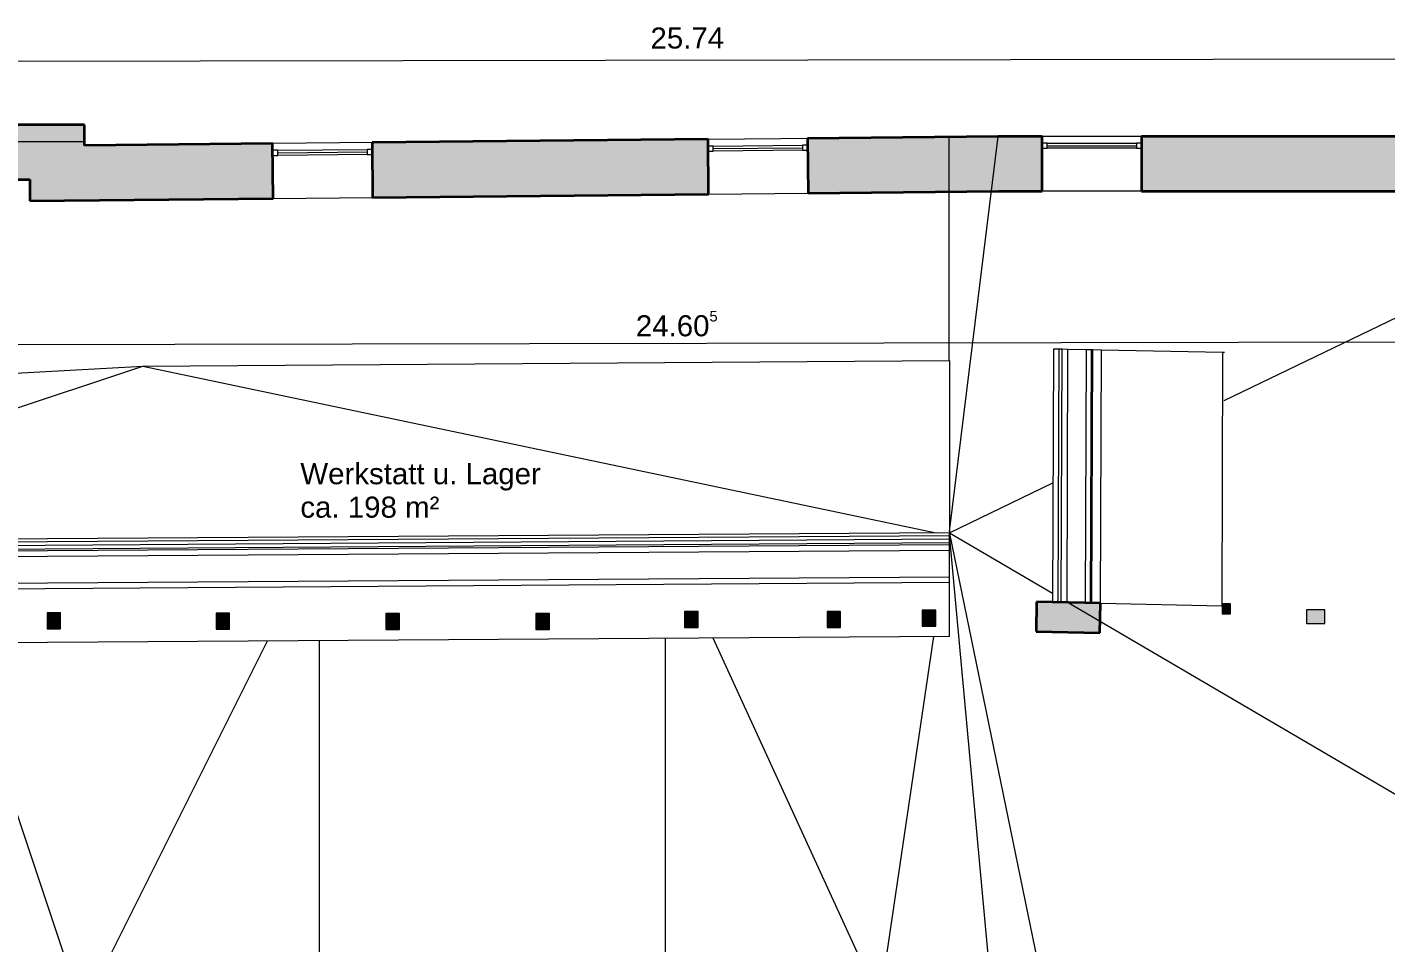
# Model space of a CAD drawing. Header units: millimetres. Extents: x -17984 to 20832, y -17329 to 6888.
# Drawn here: x -8395 to 7726, y -4006 to 6859 of the extents above; entities that cross this region are included whole.
import ezdxf

# ---------------------------------------------------------------- set-up
doc = ezdxf.new("R2010")
doc.units = ezdxf.units.MM
for name, color, linetype, lineweight in [('A-ANNO-DIMS', 211, 'Continuous', 9), ('A-ANNO-DIMS-100', 211, 'Continuous', 9), ('A-FLOR', 192, 'Continuous', 9), ('A-GLAZ', 151, 'Continuous', 9), ('A-MASS', 70, 'Continuous', 9), ('A-WALL', 113, 'Continuous', 9), ('A-WALL-PATT', 111, 'Continuous', 35), ('G-ANNO-TEXT', 231, 'Continuous', 9), ('S-COLS', 52, 'Continuous', 9)]:
    doc.layers.add(name, color=color, linetype=linetype, lineweight=lineweight)
doc.styles.add('Arial_1', font='arial.ttf', dxfattribs={"height": 250})
doc.dimstyles.new('2_5mm_-_Arial_1', dxfattribs={"dimscale": 304.8, "dimtxt": 255.06485, "dimasz": 0.492126, "dimexe": 0.656168, "dimexo": 0.0625, "dimgap": 0.164042, "dimtad": 1, "dimlfac": 0.001, "dimrnd": 0.005, "dimzin": 0, "dimdsep": 46, "dimtxsty": 'Arial_1', "dimblk1": 'OBLIQUE', "dimblk2": 'OBLIQUE', "dimsah": 1, "dimcen": 0.09, "dimdle": 0.656168, "dimazin": 0, "dimtfac": 1, "dimtdec": 4, "dimtix": 1, "dimtmove": 0, "dimatfit": 3, "dimfxl": 2.296588, "dimfxlon": 1, "dimtvp": 1, "dimtolj": 1, "dimtzin": 0, "dimarcsym": 2})

# ---------------------------------------------------------------- blocks, each defined once
blk = doc.blocks.new('Fenster 1-flg - Variabel - Fenster 1-flg - Variabel-531891-Erdgeschoss HG')
at = {"layer": 'A-GLAZ'}
for p, q in [((-530, 245), (-590, 245)), ((-590, 245), (-590, 185)), ((-590, 185), (-530, 185)), ((-530, 185), (-530, 245)), ((-530, 245), (530, 245)), ((-530, 215), (530, 215)), ((530, 185), (-530, 185)), ((590, 245), (530, 245)), ((530, 245), (530, 185)), ((530, 185), (590, 185)), ((590, 185), (590, 245))]:
    blk.add_line(p, q, dxfattribs=at)
blk = doc.blocks.new('DIMBLOCK8-Erdgeschoss HG')
at = {"layer": 'A-ANNO-DIMS-100'}
for p, q in [((11631, 3827), (11633, 2927)), ((11632, 3127), (11631, 3827)), ((-12973, 2381), (-12975, 3281)), ((11832, 3127), (-13174, 3081)), ((-12974, 3081), (-12973, 2381))]:
    blk.add_line(p, q, dxfattribs=at)
at = {"layer": 'A-ANNO-DIMS-100', "lineweight": 25}
for p, q in [((-12974, 3081), (-13049, 3006)), ((-12974, 3081), (-12900, 3156)), ((11632, 3127), (11557, 3052)), ((11632, 3127), (11707, 3202))]:
    blk.add_line(p, q, dxfattribs=at)
at = {"layer": 'A-ANNO-DIMS-100', "color": 0, "insert": (-1173, 3490), "char_height": 250, "width": 1202.88, "attachment_point": 1, "rotation": 0.106, "line_spacing_factor": 0.941778, "style": 'Arial_1'}
blk.add_mtext('24.60\\A2\\H0.5x;\\S5^  ;\\H2x;', dxfattribs=at)
blk = doc.blocks.new('_Oblique')
at = {"color": 0, "linetype": 'ByBlock', "lineweight": -2}
blk.add_line((-0.5, -0.5), (0.5, 0.5), dxfattribs=at)
blk = doc.blocks.new('DIMBLOCK32-Erdgeschoss HG')
at = {"layer": 'A-ANNO-DIMS-100'}
for p, q in [((-13429, 5746), (-13431, 6646)), ((12309, 5793), (12307, 6693)), ((-13631, 6445), (12307, 6493)), ((12307, 6493), (12309, 5793)), ((-13431, 6446), (-13429, 5746))]:
    blk.add_line(p, q, dxfattribs=at)
at = {"layer": 'A-ANNO-DIMS-100', "lineweight": 25}
for p, q in [((-13431, 6446), (-13356, 6521)), ((12307, 6493), (12232, 6418)), ((12307, 6493), (12382, 6568)), ((-13431, 6446), (-13505, 6371))]:
    blk.add_line(p, q, dxfattribs=at)
at = {"layer": 'A-ANNO-DIMS-100', "color": 0, "insert": (-999, 6855), "char_height": 250, "width": 1046.78, "attachment_point": 1, "rotation": 0.106, "line_spacing_factor": 0.941778, "style": 'Arial_1'}
blk.add_mtext('25.74', dxfattribs=at)

msp = doc.modelspace()

# ---------------------------------------------------------------- hatches: boundary and pattern name
at = {"layer": 'A-WALL-PATT', "lineweight": 9, "transparency": 33554585}
h = msp.add_hatch(color=256, dxfattribs=at)
h.paths.add_polyline_path([(-8363.017, 5050.993), (-8363.017, 5700.993), (-8581.017, 5700.993), (-8581.017, 5050.993)], flags=0)
h.paths.add_polyline_path([(-9761.017, 5050.993), (-9761.017, 5700.993), (-10638.017, 5700.993), (-10638.017, 5050.993)], flags=0)
h.paths.add_polyline_path([(-11818.017, 5050.993), (-11818.017, 5700.993), (-12979.219, 5700.993), (-12978.017, 5050.993)], flags=0)
for points in [[(-8363.017, 4799.465), (-7713.017, 4805.83), (-7713.017, 5700.993), (-8363.017, 5700.993), (-8363.017, 5050.993)], [(4333.926, -326.572), (4341.144, 23.354), (3582.983, 38.993), (3575.765, -310.933)]]:
    msp.add_hatch(color=256, dxfattribs=at).paths.add_polyline_path(points, flags=0)
h = msp.add_hatch(color=256, dxfattribs=at)
h.paths.add_polyline_path([(-7713.017, 4805.83), (-5475.677, 4827.737), (-5482.041, 5477.706), (-7713.017, 5455.861)], flags=0)
h.paths.add_polyline_path([(-4295.734, 4839.291), (-309.12, 4878.327), (-315.484, 5528.296), (-4302.098, 5489.26)], flags=0)
h.paths.add_polyline_path([(870.824, 4889.881), (3128.983, 4911.993), (3125.801, 5561.993), (864.459, 5539.85)], flags=0)
h = msp.add_hatch(color=256, dxfattribs=at)
h.paths.add_polyline_path([(12308.983, 4911.993), (12308.983, 5561.993), (9143.983, 5561.993), (9143.983, 4911.993), (12258.294, 4911.993)], flags=0)
h.paths.add_polyline_path([(8072.073, 4911.993), (8072.073, 5561.993), (4827.073, 5561.993), (4827.073, 4911.993)], flags=0)
h.paths.add_polyline_path([(3647.073, 4911.993), (3647.073, 5561.993), (3125.801, 5561.993), (3128.983, 4911.993)], flags=0)
at = {"layer": 'S-COLS'}
for points in [[(5783.29, -101.705), (5883.29, -101.705), (5883.29, 18.295), (5783.29, 18.295)], [(-8158.794, -279.22), (-7998.794, -279.22), (-7998.794, -89.22), (-8158.794, -89.22)], [(-6153.794, -284.22), (-5993.794, -284.22), (-5993.794, -94.22), (-6153.794, -94.22)], [(-4138.794, -289.22), (-3978.794, -289.22), (-3978.794, -99.22), (-4138.794, -99.22)], [(-2358.794, -289.22), (-2198.794, -289.22), (-2198.794, -99.22), (-2358.794, -99.22)], [(-594.063, -263.504), (-434.063, -263.504), (-434.063, -73.504), (-594.063, -73.504)], [(1095.937, -263.504), (1255.937, -263.504), (1255.937, -73.504), (1095.937, -73.504)], [(2225.767, -248.958), (2385.767, -248.958), (2385.767, -58.958), (2225.767, -58.958)], [(6783.81, -215.617), (7003.81, -215.617), (7003.81, -55.617), (6783.81, -55.617)]]:
    msp.add_hatch(color=256, dxfattribs=at).paths.add_polyline_path(points, flags=0)

# ---------------------------------------------------------------- linework, layer by layer
at = {"layer": 'A-FLOR'}
for p, q in [((-13428.85, 5500.993), (-7713.017, 5500.993)), ((-315.484, 5528.296), (3125.801, 5561.993)), ((2547.079, 2905.424), (2547.079, 5556.326)), ((-7023.017, 2834.993), (2549.037, 2905.438)), ((2549.037, 2905.438), (2549.037, 858.86)), ((-13423.271, 2484.489), (-7023.017, 2834.993))]:
    msp.add_line(p, q, dxfattribs=at)
at = {"layer": 'A-FLOR', "lineweight": 18}
for p, q in [((2549.037, 874.775), (3125.801, 5561.993)), ((5806.89, 2429.386), (12308.983, 5561.993)), ((-13280.088, 763.664), (-7023.017, 2834.993)), ((-7023.017, 2834.993), (2391.236, 857.8)), ((2549.037, 859.804), (3775.689, 1450.785)), ((2549.037, 857.713), (3770.953, 141.495)), ((2549.037, 849.354), (3736.353, -4914.596)), ((3073.43, -4872.339), (2549.037, 837.538)), ((3959.065, 31.235), (12308.983, -4863.007)), ((-7735.425, -4804.526), (-9198.078, -448.714)), ((-7735.425, -4804.526), (-5544.743, -424.163)), ((-4928.21, -420.02), (-4928.21, -4758.234)), ((-819.057, -4714.21), (-819.057, -392.407)), ((-257.209, -388.632), (1721.888, -4703.204)), ((1721.888, -4703.204), (2364.614, -371.013))]:
    msp.add_line(p, q, dxfattribs=at)
at = {"layer": 'A-MASS'}
for p, q in [((3781.433, 3039.062), (3770.568, 35.123)), ((3850.355, 3037.64), (3781.433, 3039.062)), ((3839.49, 33.701), (3850.355, 3037.64)), ((3886.16, 3036.902), (3850.355, 3037.64)), ((3875.295, 32.963), (3886.16, 3036.902)), ((3954.119, 3035.5), (3886.16, 3036.902)), ((3943.254, 31.561), (3954.119, 3035.5)), ((4174.072, 3030.963), (3954.119, 3035.5)), ((4163.207, 27.024), (4174.072, 3030.963)), ((4234.681, 3029.713), (4174.072, 3030.963)), ((4223.816, 25.774), (4234.681, 3029.713)), ((4248.57, 3029.426), (4234.681, 3029.713)), ((4237.705, 25.487), (4248.57, 3029.426)), ((4352.009, 3027.293), (4248.57, 3029.426)), ((4341.144, 23.354), (4352.009, 3027.293)), ((5793.646, 2997.555), (4352.009, 3027.293)), ((5782.781, -6.384), (5793.646, 2997.555)), ((5810.268, 2997.212), (5793.646, 2997.555)), ((2549.037, 858.86), (-12962.051, 754.627)), ((2549.037, 824.658), (-12962.051, 720.425)), ((2549.037, 824.658), (2549.037, 858.86)), ((2549.037, 782.232), (2549.037, 824.658)), ((2549.037, 782.232), (-12962.051, 677.998)), ((2549.037, 738.765), (-12962.051, 634.532)), ((2549.037, 717.927), (-12962.051, 613.694)), ((2549.037, 648.983), (-12962.051, 544.75)), ((2549.037, 738.765), (2549.037, 782.232)), ((2549.037, 717.927), (2549.037, 738.765)), ((2549.037, 648.983), (2549.037, 717.927)), ((2549.037, 333.983), (2549.037, 648.983)), ((2549.037, 333.983), (-12962.051, 229.75)), ((2549.037, 268.451), (2549.037, 333.983)), ((2549.037, 268.451), (-12962.051, 164.218)), ((2549.037, -369.774), (2549.037, 268.451)), ((3770.568, 35.123), (3839.49, 33.701)), ((3839.49, 33.701), (3875.295, 32.963)), ((3875.295, 32.963), (3943.254, 31.561)), ((3943.254, 31.561), (4163.207, 27.024)), ((4163.207, 27.024), (4223.816, 25.774)), ((4223.816, 25.774), (4237.705, 25.487)), ((4237.705, 25.487), (4341.144, 23.354)), ((4341.144, 23.354), (5782.781, -6.384)), ((2549.037, -369.774), (-12962.051, -474.007))]:
    msp.add_line(p, q, dxfattribs=at)
at = {"layer": 'A-WALL', "color": 7, "lineweight": 35}
for p, q in [((-7713.017, 5700.993), (-8581.017, 5700.993)), ((-7713.017, 5455.861), (-7713.017, 5700.993)), ((-315.484, 5528.296), (-4302.098, 5489.26)), ((-4302.098, 5489.26), (-4295.734, 4839.291)), ((-309.12, 4878.327), (-315.484, 5528.296)), ((3125.801, 5561.993), (864.459, 5539.85)), ((864.459, 5539.85), (870.824, 4889.881)), ((3647.073, 5561.993), (3125.801, 5561.993)), ((3647.073, 4911.993), (3647.073, 5561.993)), ((8072.073, 5561.993), (4827.073, 5561.993)), ((4827.073, 5561.993), (4827.073, 4911.993)), ((-5482.041, 5477.706), (-7713.017, 5455.861)), ((-5475.677, 4827.737), (-5482.041, 5477.706)), ((-8581.017, 5050.993), (-8363.017, 5050.993)), ((-8363.017, 5050.993), (-8363.017, 4799.465)), ((-4295.734, 4839.291), (-309.12, 4878.327)), ((870.824, 4889.881), (3128.983, 4911.993)), ((3128.983, 4911.993), (3647.073, 4911.993)), ((4827.073, 4911.993), (8072.073, 4911.993)), ((-8363.017, 4799.465), (-5475.677, 4827.737)), ((3582.983, 38.993), (3575.765, -310.933)), ((4341.144, 23.354), (3582.983, 38.993)), ((4333.926, -326.572), (4341.144, 23.354)), ((3575.765, -310.933), (4333.926, -326.572))]:
    msp.add_line(p, q, dxfattribs=at)
at = {"layer": 'A-WALL'}
for p, q in [((-315.484, 5528.296), (-5482.041, 5477.706)), ((9143.983, 5561.993), (3647.073, 5561.993)), ((-5475.677, 4827.737), (-4295.734, 4839.291)), ((-309.12, 4878.327), (870.824, 4889.881)), ((4827.073, 4911.993), (3647.073, 4911.993))]:
    msp.add_line(p, q, dxfattribs=at)
at = {"layer": 'S-COLS'}
for p, q in [((5883.29, 18.295), (5783.29, 18.295)), ((5783.29, 18.295), (5783.29, -101.705)), ((5883.29, -101.705), (5883.29, 18.295)), ((-7998.794, -89.22), (-8158.794, -89.22)), ((-8158.794, -89.22), (-8158.794, -279.22)), ((-7998.794, -279.22), (-7998.794, -89.22)), ((-5993.794, -94.22), (-6153.794, -94.22)), ((-6153.794, -94.22), (-6153.794, -284.22)), ((-5993.794, -284.22), (-5993.794, -94.22)), ((-3978.794, -99.22), (-4138.794, -99.22)), ((-4138.794, -99.22), (-4138.794, -289.22)), ((-3978.794, -289.22), (-3978.794, -99.22)), ((-2198.794, -99.22), (-2358.794, -99.22)), ((-2358.794, -99.22), (-2358.794, -289.22)), ((-2198.794, -289.22), (-2198.794, -99.22)), ((-434.063, -73.504), (-594.063, -73.504)), ((-594.063, -73.504), (-594.063, -263.504)), ((-434.063, -263.504), (-434.063, -73.504)), ((1255.937, -73.504), (1095.937, -73.504)), ((1095.937, -73.504), (1095.937, -263.504)), ((1255.937, -263.504), (1255.937, -73.504)), ((2385.767, -58.958), (2225.767, -58.958)), ((2225.767, -58.958), (2225.767, -248.958)), ((2385.767, -248.958), (2385.767, -58.958)), ((5783.29, -101.705), (5883.29, -101.705)), ((7003.81, -55.617), (6783.81, -55.617)), ((6783.81, -55.617), (6783.81, -215.617)), ((7003.81, -215.617), (7003.81, -55.617)), ((-8158.794, -279.22), (-7998.794, -279.22)), ((-6153.794, -284.22), (-5993.794, -284.22)), ((-4138.794, -289.22), (-3978.794, -289.22)), ((-2358.794, -289.22), (-2198.794, -289.22)), ((-594.063, -263.504), (-434.063, -263.504)), ((1095.937, -263.504), (1255.937, -263.504)), ((2225.767, -248.958), (2385.767, -248.958)), ((6783.81, -215.617), (7003.81, -215.617))]:
    msp.add_line(p, q, dxfattribs=at)

# ---------------------------------------------------------------- block references
at = {"layer": 'A-GLAZ'}
msp.add_blockref('Fenster 1-flg - Variabel - Fenster 1-flg - Variabel-531891-Erdgeschoss HG', (4237.073, 5236.993), dxfattribs=at)
at = {"layer": 'A-GLAZ', "rotation": 0.5610122006978652}
for p in [(-4888.888, 5158.499), (277.67, 5209.089)]:
    msp.add_blockref('Fenster 1-flg - Variabel - Fenster 1-flg - Variabel-531891-Erdgeschoss HG', p, dxfattribs=at)

# ---------------------------------------------------------------- texts
at = {"layer": 'G-ANNO-TEXT', "color": 7, "char_height": 250, "attachment_point": 1, "style": 'Arial_1'}
for s, insert, width in [('Werkstatt u. Lager', (-5153.221, 1685.665), 3487.34062), ('ca. 198 m²', (-5153.221, 1288.79), 2012.23563)]:
    msp.add_mtext(s, dxfattribs=dict(at, insert=insert, width=width))

# ---------------------------------------------------------------- dimensions: what is measured, and where the dimension line sits
at = {"layer": 'A-ANNO-DIMS'}
dim = msp.add_linear_dim(base=(12307.26, 6493.331), p1=(-13429.303, 5745.729), p2=(12308.555, 5793.332), angle=0.1059719, dimstyle='2_5mm_-_Arial_1', override={"dimpost": '<>', "dimfxl": 25737.901872}, dxfattribs=at)
dim.commit()
dim.dimension.update_dxf_attribs({"geometry": 'DIMBLOCK32-Erdgeschoss HG', "text_midpoint": (-561.997, 6647.172)})
dim = msp.add_linear_dim(base=(-12974.374, 3081.349), p1=(11630.99, 3826.859), p2=(-12973.08, 2381.35), angle=0.1059719, text='\\A1;24.60\\Q;{\\A1;{\\H0.5x;\\S5^ ;}}', dimstyle='2_5mm_-_Arial_1', override={"dimpost": '<>', "dimfxl": 24646.495195}, dxfattribs=at)
dim.commit()
dim.dimension.update_dxf_attribs({"geometry": 'DIMBLOCK8-Erdgeschoss HG', "text_midpoint": (-671.373, 3281.748)})

doc.saveas('drawing.dxf')
